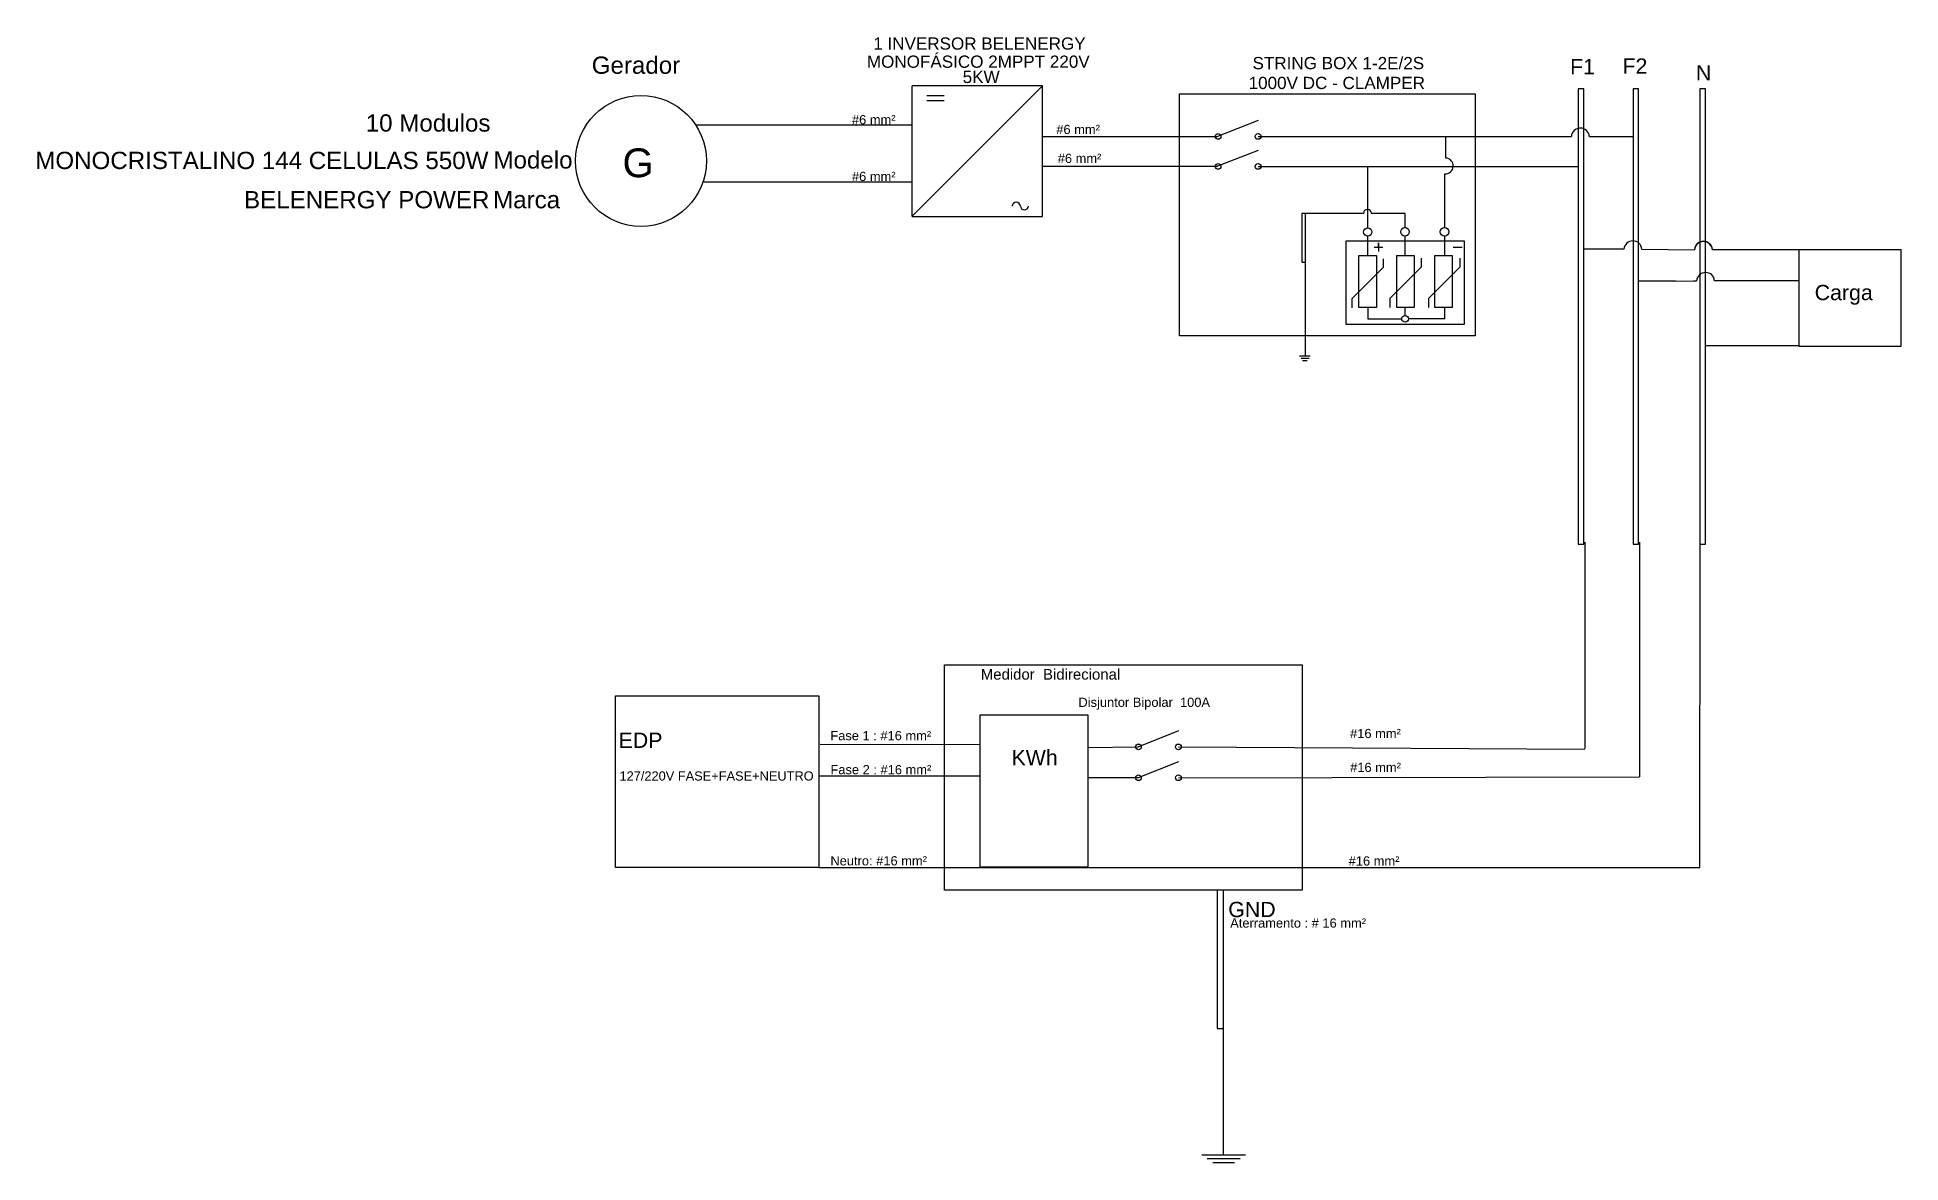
# Model space of a CAD drawing. Header units: millimetres. Extents: x 2512 to 31234, y 1279 to 18626.
import ezdxf

# ---------------------------------------------------------------- set-up
doc = ezdxf.new("R2010")
doc.units = ezdxf.units.MM
doc.styles.add('arial', font='arial.ttf')
doc.styles.get("Standard").update_dxf_attribs({"font": 'arial.ttf'})

msp = doc.modelspace()

# ---------------------------------------------------------------- linework, layer by layer
for p, q in [((18007, 17875), (15995, 17875)), ((18007, 17875), (15995, 15867)), ((15995, 15865), (15995, 17875)), ((18007, 15865), (18007, 17875)), ((26265, 17832), (26265, 10812)), ((26349, 17832), (26265, 17832)), ((26349, 10812), (26349, 17832)), ((27108, 17832), (27108, 11931)), ((27192, 17832), (27108, 17832)), ((27108, 17832), (27108, 10812)), ((27192, 17832), (27108, 17832)), ((27192, 11931), (27192, 17832)), ((27192, 10812), (27192, 17832)), ((28139, 17831), (28139, 11930)), ((28223, 17831), (28139, 17831)), ((28139, 17831), (28139, 10811)), ((28223, 17831), (28139, 17831)), ((28223, 11930), (28223, 17831)), ((28223, 10811), (28223, 17831)), ((16223, 17731), (16492, 17731)), ((16223, 17649), (16492, 17649)), ((15995, 17270), (12663, 17270)), ((18007, 17099), (20703, 17099)), ((21329, 17098), (26158, 17098)), ((24221, 16765), (24221, 17098)), ((26435, 17098), (27108, 17098)), ((15995, 16395), (12772, 16395)), ((18007, 16637), (20703, 16637)), ((21329, 16635), (26265, 16635)), ((23018, 15690), (23018, 16635)), ((24205, 15693), (24205, 16519)), ((15995, 15865), (18007, 15865)), ((23018, 15262), (23018, 15560)), ((23595, 15262), (23595, 15560)), ((24205, 15262), (24205, 15560)), ((26965, 15360), (26349, 15360)), ((27245, 15360), (28055, 15351)), ((28332, 15354), (29601, 15354)), ((29601, 15354), (29669, 15354)), ((23258, 15076), (22774, 14593)), ((23258, 15212), (23258, 15076)), ((23843, 15083), (23360, 14600)), ((23843, 15220), (23843, 15083)), ((24439, 15083), (23956, 14600)), ((24439, 15220), (24439, 15083)), ((27761, 14866), (27190, 14869)), ((27761, 14866), (28038, 14870)), ((28038, 14870), (28088, 14872)), ((28365, 14876), (29324, 14876)), ((29324, 14876), (29669, 14876)), ((22774, 14593), (22774, 14456)), ((23018, 14463), (23018, 14286)), ((23360, 14600), (23360, 14463)), ((23595, 14339), (23595, 14463)), ((23956, 14600), (23956, 14463)), ((24205, 14286), (24205, 14463)), ((23018, 14286), (23542, 14286)), ((24205, 14286), (23647, 14286)), ((28223, 13875), (29669, 13875)), ((26265, 10812), (26349, 10812)), ((26363, 10845), (26363, 7664)), ((27108, 10812), (27192, 10812)), ((27206, 10845), (27206, 7227)), ((28136, 5832), (28141, 10844)), ((28139, 10811), (28223, 10811)), ((20101, 7934), (19476, 7684)), ((14563, 7724), (14558, 7724)), ((17044, 7720), (14578, 7724)), ((19477, 7684), (18699, 7674)), ((20101, 7688), (26363, 7651)), ((14563, 7236), (14558, 7236)), ((17044, 7235), (14563, 7236)), ((19479, 7212), (18704, 7214)), ((20101, 7460), (19479, 7212)), ((20101, 7213), (27206, 7227)), ((14558, 5832), (28136, 5832))]:
    msp.add_line(p, q)
at = {"color": 1}
for p, q in [((21329, 17345), (20703, 17099)), ((21329, 16882), (20703, 16637)), ((23116, 15390), (23252, 15390)), ((23185, 15390), (23185, 15459)), ((23185, 15459), (23185, 15390)), ((23185, 15390), (23185, 15322))]:
    msp.add_line(p, q, dxfattribs=at)
at = {"color": 3}
for p, q in [((22053, 15912), (22003, 15912)), ((22003, 15912), (22003, 15162)), ((22952, 15912), (22053, 15912)), ((22053, 15912), (22053, 13715)), ((23595, 15912), (23077, 15912)), ((23595, 15693), (23595, 15912)), ((22003, 15162), (22053, 15162)), ((21967, 13715), (22134, 13715)), ((21991, 13681), (22114, 13681)), ((22015, 13646), (22086, 13646)), ((20697, 5480), (20697, 3349)), ((20798, 3349), (20798, 5480)), ((20697, 3348), (20798, 3348)), ((20798, 1406), (20798, 3349)), ((21136, 1397), (20461, 1397)), ((21051, 1338), (20545, 1338)), ((20967, 1279), (20630, 1279))]:
    msp.add_line(p, q, dxfattribs=at)
at = {"color": 18, "true_color": 0x000000}
msp.add_line((24338, 15390), (24475, 15390), dxfattribs=at)
for points in [[(20119, 17752), (24674, 17752), (24674, 14024), (20119, 14024)], [(22685, 15491), (24506, 15491), (24506, 14198), (22685, 14198)], [(22884, 15262), (23153, 15262), (23153, 14463), (22884, 14463)], [(23467, 15262), (23736, 15262), (23736, 14463), (23467, 14463)], [(24051, 15262), (24320, 15262), (24320, 14463), (24051, 14463)], [(29669, 15354), (31234, 15354), (31234, 13862), (29669, 13862)], [(16497, 8951), (22010, 8951), (22010, 5479), (16497, 5479)], [(11426, 8478), (14558, 8478), (14558, 5832), (11426, 5832)], [(17044, 8181), (18704, 8181), (18704, 5835), (17044, 5835)]]:
    msp.add_lwpolyline(points, close=True)
for centre, radius in [((11817, 16720), 1009), ((23019, 15625), 64.8), ((23593, 15627), 66.2), ((24203, 15627), 66.2), ((23595, 14286), 52.5), ((19485, 7688), 44), ((20101, 7688), 44), ((19485, 7213), 44), ((20101, 7213), 44)]:
    msp.add_circle(centre, radius)
at = {"color": 1}
for centre in [(20713, 17098), (21329, 17098), (20713, 16635), (21329, 16635)]:
    msp.add_circle(centre, 44, dxfattribs=at)
for centre, radius, start, end in [((26296, 17087), 139, 4.8424, 175.1498), ((24214, 16642), 123, 266.6155, 86.6155), ((17602, 16019), 63.4, 3.9499, 176.0501), ((17728, 16028), 63.4, 183.9499, 356.0501), ((27106, 15348), 139, 4.8257, 175.1743), ((28194, 15342), 139, 4.8263, 175.1497), ((28193, 15339), 139, 4.8263, 175.1497), ((28227, 14860), 139, 4.8263, 175.1497)]:
    msp.add_arc(centre, radius, start, end)
at = {"color": 3}
msp.add_arc((23015, 15910), 62.3, 1.3798, 178.6202, dxfattribs=at)

# ---------------------------------------------------------------- texts
for s, height, p in [('MONOFÁSICO 2MPPT 220V', 188.29, (15299, 18156)), ('1 INVERSOR BELENERGY', 188.29, (15397, 18435)), ('5KW', 188.3, (16776, 17921)), ('STRING BOX 1-2E/2S', 188.29, (21243, 18134)), ('F1', 235.4, (26138, 18056)), ('F2', 235.4, (26946, 18065)), ('N', 235, (28078, 17961)), ('1000V DC - CLAMPER', 188.29, (21183, 17828)), ('#6 mm²', 142, (15069, 17285)), ('#6 mm²', 142, (18219, 17134)), ('G', 444, (11532, 16469)), ('#6 mm²', 142, (18241, 16689)), ('#6 mm²', 142, (15069, 16410)), ('Carga', 235.4, (29908, 14574)), ('Medidor  Bidirecional', 164.76, (17055, 8725)), ('Disjuntor Bipolar  100A', 141.98, (18560, 8305)), ('EDP', 235.4, (11472, 7673)), ('Fase 1 : #16 mm²', 141.98, (14736, 7791)), ('#16 mm²', 142, (22747, 7824)), ('KWh', 235.4, (17528, 7406)), ('127/220V FASE+FASE+NEUTRO', 141.22, (11486, 7170)), ('Fase 2 : #16 mm²', 141.98, (14738, 7267)), ('#16 mm²', 142, (22748, 7302)), ('Neutro: #16 mm²', 141.98, (14737, 5862)), ('#16 mm²', 142, (22725, 5860)), ('GND', 235.4, (20869, 5065)), ('Aterramento : # 16 mm²', 141.98, (20899, 4903))]:
    msp.add_text(s, height=height).set_placement(p)
at = {"style": 'arial'}
for s, p in [('Gerador ', (11058, 18063)), ('Modelo', (9543, 16603)), ('Marca', (9538, 15990))]:
    msp.add_text(s, height=266.2, dxfattribs=at).set_placement(p)
at = {"color": 2, "style": 'arial'}
for s, height, p in [('10 Modulos', 266.2, (7575, 17172)), ('MONOCRISTALINO 144 CELULAS 550W', 266.22, (2481, 16595)), ('BELENERGY POWER', 266.22, (5699, 15990))]:
    msp.add_text(s, height=height, dxfattribs=at).set_placement(p)

doc.saveas('drawing.dxf')
